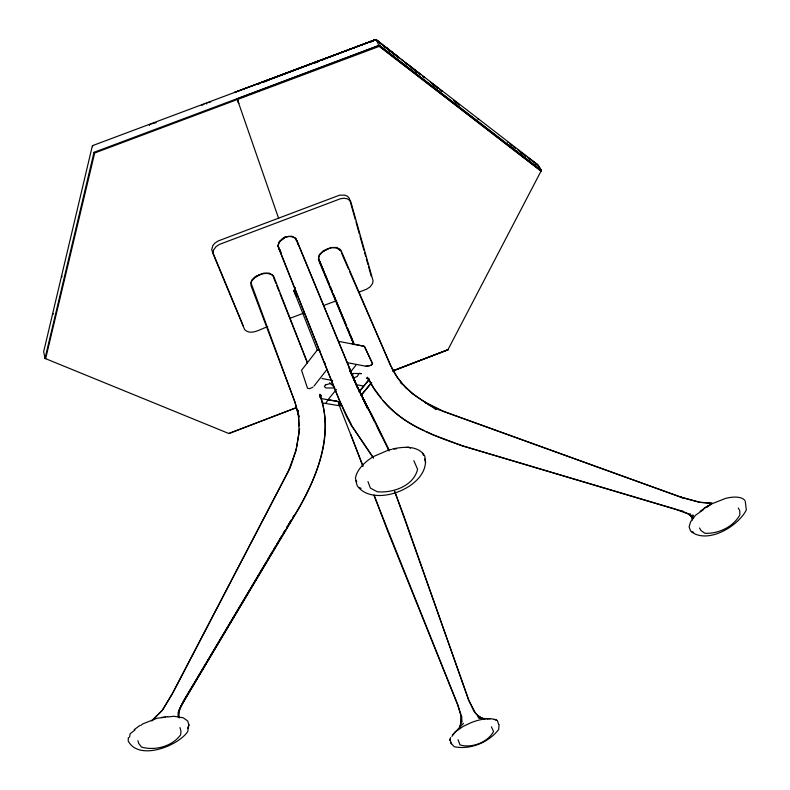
<?xml version="1.0" encoding="UTF-8"?>
<svg xmlns="http://www.w3.org/2000/svg" width="790" height="790" viewBox="0 0 790 790"><rect width="100%" height="100%" fill="white"/><g stroke="black" fill="none" stroke-linecap="round" stroke-linejoin="round"><path stroke-width="1.19" d="M178.392 716.096L178.392 712.145L180.002 707.83L178.343 716.254L178.392 712.145L183.586 700.819L266.181 562.075M296.556 407.68L228.843 433.513L45.02 358.433L43.677 351.668L92.381 145.696L375.764 39.549L537.644 164.606L541.377 170.452L541.032 171.094L379.368 46.324L376.07 39.569L234.492 92.42L375.349 39.698L322.053 59.951M128.385 737.495L128.197 740.971C138.704 761.254 177.839 746.195 187.694 731.629L188.919 724.627M692.287 519.998L692.929 514.892L692.484 518.813L689.838 513.727L692.682 518.191L688.604 514.014L681.385 510.834M92.558 146.713L92.677 145.864M296.813 446.518L299.025 432.841L298.689 415.945L295.085 402.584L250.884 282.632C254.419 275.325 265.243 270.772 272.53 275.137L273.162 276.5M299.598 428.802L295.894 451.179L288.291 471.225L172.704 692.87L162.858 709.637L151.71 720.727M129.54 737.218L130.153 733.742L134.991 729.97M541.348 170.393L379.338 45.356L94 152.322L45.02 358.433L45.652 358.611L94.681 152.983L379.368 46.324L541.061 171.035L541.348 170.393L538.03 165.051M449.806 740.398L450.596 737.564M295.065 287.906L294.255 290.72L296.556 296.645M459.395 728.212L460.847 723.512L461.637 716.323L461.755 722.208L461.123 715.019L457.282 703.811L387.426 530.465L374.223 495.271M290.858 466.12L296.635 447.663M459.484 727.659L461.123 722.623L461.054 716.254L457.854 704.947L373.858 495.192M373.423 458.111L351.58 425.672L346.563 416.616L337.705 396.264L277.882 245.868L279.433 241.266L284.538 237.03L291.619 236.19L295.727 238.264L358.048 388.799L349.842 370.658L367.587 408.489M52.891 314.588L53.276 313.492M317.452 350.345L293.939 290.987L295.095 287.777M320.226 397.735L321.204 395.286L320.088 397.261M187.556 728.311L188.929 725.023L187.694 720.964L183.349 717.853L173.79 716.273L167.806 716.974M326.596 369.967L314.035 386.073M180.515 706.823L299.074 508.089C318.212 474.089 333.548 433.127 319.94 394.299L320.128 396.59M172.941 692.87L290.493 467.275M325.668 384.394L324.364 386.596L325.924 387.969L334.496 387.969M180.624 706.774L275.789 546.107M277.043 543.994L282.05 535.541M283.304 533.428L285.18 530.248M291.441 519.682L286.434 528.135L287.609 526.061M267.435 559.952L272.481 551.479M273.745 549.366L275.631 546.186M276.895 544.063L278.159 541.95M279.413 539.827L281.309 536.647M283.195 533.477L284.459 531.354M288.873 523.938L290.769 520.768M292.656 517.588L293.92 515.465M358.561 374.292L357.228 376.524L353.397 377.956M172.368 693.956L161.95 710.714L151.917 720.885M448.068 349.466L541.377 170.452L379.309 45.316L237.158 98.869L278.663 218.484M393.035 370.717L448.216 349.654L392.857 371.004M451.88 736.418L455.465 731.767L463.463 726.217L471.344 722.554A25.902 9.855 -21.9 0 1 490.402 718.663M325.826 403.413L328.057 399.73L336.589 401.241M350.622 371.843L355.905 365.227M359.104 391.929L368.654 380.158M328.196 399.473L336.412 389.45M361.8 394.358L371.063 383.15M359.233 391.504L368.604 380.188M361.01 395.563L371.725 382.646M452.384 734.996L463.552 723.304M264.699 81.933L265.41 81.232M351.846 375.25L354.038 373.186M140.788 725.427L142.723 723.917L157.032 718.238L165.406 717.261M134.152 729.683L139.86 725.477M703.614 509.55L695.575 515.199L690.549 521.825L689.117 526.92L690.579 531.048L693.65 532.381M706.625 507.427L711.652 503.892L725.546 498.401A31.245 13.341 -27 0 1 744.95 500.554M700.108 511.278L708.788 505.422M284.479 237.82L279.364 242.076L278.179 245.236L278.781 248.287L325.776 366.629L339.67 400.925L351.56 425.494L373.305 457.677M281.852 239.469L284.489 237.79M254.341 277.843L260.048 274.614M704.147 508.098L711.652 503.892M371.517 41.653L373.324 40.655M339.7 249.097L340.599 250.963C334.644 243.606 322.034 249.867 318.538 256.987L318.804 259.229L324.413 272.767M201.894 105.287L203.919 104.211M322.547 251.743L327.899 248.929M258.271 84.194L261.154 82.683M370.095 42.413L374.154 40.31M312.939 387.11L309.828 388.65L307.537 388.305L301.543 370.253L317.481 349.782L319.861 350.168L317.965 349.605M315.012 63.042L318.251 61.531M392.916 370.925L448.216 349.664M296.457 407.571L228.843 433.513M267.672 326.803C260.769 328.62 251.269 336.026 244.653 329.627L213.073 253.797L213.448 250.144L216.075 246.608L219.452 244.387L340.49 198.725L344.144 198.221L347.659 198.922L350.661 201.272L373.058 280.776L372.594 283.462L370.145 286.859L366.491 289.268L358.453 292.32M289.505 318.518L303.291 313.275M323.979 305.414L336.619 300.615M267.237 80.768L263.297 81.854L320.217 60.376M263.297 81.854L375.764 39.549M266.556 80.807L316.721 61.887L317.817 62.114M325.835 384.868L331.059 383.288M320.859 60.514L322.863 59.981M338.071 405.576L339.256 403.69L338.406 401.498M285.368 237.237L288.834 236.358L292.695 236.891L295.707 238.452L297.257 241.464L356.043 384.128L369.098 410.484L357.317 387.041L349.2 368.13L356.043 384.128L374.509 421.416M150.574 124.07L156.193 122.687M207.444 102.759L210.683 101.979M339.236 341.478L364.279 346.316L352.073 343.709M392.581 448.947C403.176 446.765 417.831 445.155 424.576 455.652C433.384 485.416 373.848 509.886 357.199 485.653L355.717 480.518M391.702 449.411L389.322 449.737L373.453 456.551A37.15 19.859 -22.3 0 0 355.441 478.641L356.754 481.969M394.072 449.095L396.452 448.779M405.961 447.496L408.331 447.18L410.543 448.108M161.436 717.458L167.658 716.619M535.808 164.745L537.24 164.557L528.569 158.059M365.681 366.343L370.787 365.395L372.534 363.627L364.575 346.84M365.681 366.333L370.945 365.365L372.544 363.696L364.496 346.524M487.608 718.87L491.844 718.831L496.693 720.174M355.046 373.492L361.346 373.64L359.213 373.285M478.562 718.12L487.558 718.702M712.185 503.22L699.357 502.272L680.585 497.038L682.402 497.69L444.286 411.63L424.447 402.011L426.412 403.275M711.958 503.339L700.128 502.322L681.553 497.424L682.185 497.621L438.835 409.783C419.786 400.273 400.994 387.337 391.563 367.567M320.602 398.486L336.57 401.221M322.35 402.89L338.248 405.576L339.285 403.749L338.485 401.626M356.102 384.71L363.183 385.935M321.945 378.519L332.689 380.523M348.084 362.817L365.237 366.096M683.459 511.505L462.515 445.866C433.799 435.833 403.305 424.872 383.19 400.767M477.535 716.727L484.477 719.177M369.325 379.141L366.639 378.183L368.831 379.131L373.848 388.166L381.037 397.864M358.956 487.509L361.129 488.319M536.035 164.044L537.24 164.557L527.335 157.21M478.602 717.172L481.821 718.525M507.733 142.249L508.326 142.516M336.718 401.043L339.799 402.466L337.962 401.557L340.569 405.784L338.821 401.389M424.121 430.53C399.631 420.162 379.279 400.915 367.261 377.205L368.831 379.131M426.304 431.577L432.871 434.737L462.436 445.856L674.927 509.155L687.636 513.628L691.082 516.206L692.465 518.546M484.665 719.325L478.957 716.579L474.119 711.612L468.845 700.217L394.951 491.894M410.988 67.101L412.459 67.881M536.173 164.3L536.894 164.695M428.387 404.529L430.353 405.784M434.303 408.302L436.268 409.566L412.587 393.943L400.313 382.153L401.873 383.861M476.271 714.308L481.94 718.308M513.47 146.92L515.455 148.392M510.261 144.333L512.197 145.785M517.973 150.11L525.686 155.887M691.615 531.976C708.354 544.113 738.265 526.13 746.323 509.945L745.276 501.443M509.589 143.612L512.433 145.824M520.985 152.48L525.725 156.173M393.173 53.335L376.129 39.747L381.827 44.329M399.394 57.937L383.881 45.81L399.345 57.976L384.819 46.61M403.275 60.968L401.281 59.428M405.211 62.479L420.724 74.606L407.087 63.98M422.66 76.117L424.595 77.637M431.389 82.94L438.174 88.243M440.109 89.764L442.045 91.275M454.655 101.13L459.494 104.922M399.355 57.917L376.129 39.747L381.925 44.319M422.571 76.087L424.507 77.608M430.313 82.15L438.055 88.203M439.99 89.724L441.926 91.235M453.529 100.32L459.336 104.863M409.013 65.58L420.626 74.695M434.164 85.33L438.035 88.371M439.971 89.892L441.906 91.413M412.805 68.74L417.634 72.552M478.72 119.567L477.713 118.905M404.529 62.39L406.425 63.901M384.671 46.63L396.067 55.804M334.664 387.268L329.479 382.864M346.366 361.731L347.205 362.482M94 152.322L94.681 152.983M450.517 742.926L454.388 746.757C470.366 750.026 488.862 742.353 498.688 729.476L499.053 724.657M206.072 103.302L206.723 103.974M294.779 293.218L296.191 294.808M401.982 383.111L397.37 377.541L390.754 365.651L349.457 271.197M403.522 384.967L406.603 388.68M295.737 239.607L297.257 241.464L297.949 244.238M280.035 249.936L278.781 248.287L281.122 252.366M475.649 713.4L469.023 700.957M738.275 508.019L739.756 510.666L739.865 514.922C733.189 526.989 718.416 533.912 704.917 533.289L700.918 530.465L699.525 527.967M413.851 460.688L417.584 469.3C413.555 486.067 392.887 493.217 377.334 491.775L370.382 488.101L367.972 481.614M377.215 426.886L381.55 435.636M387.505 447.663L388.581 449.856M364.526 401.132L389.095 450.952M491.41 726.82L493.562 731.5C487.667 742.521 471.739 748.407 459.997 744.931L458.062 739.736M388.897 449.579L371.833 414.681L362.511 397.834L367.617 408.539M348.647 419.441L351.56 425.494M293.939 290.987L295.727 294.966M277.882 245.868L280.282 251.269M341.586 253.205L348.469 268.946M390.981 366.57L340.954 250.233L336.896 247.477L331.237 247.537L323.268 250.874L319.328 254.607L318.4 259.762L353.397 343.383M449.727 739.213L451.633 743.726M325.352 275.029L326.774 278.426M329.124 284.084L327.712 280.687L329.163 284.114M332.422 292.004L330.072 286.345L331.988 290.908M348.923 331.612L347.511 328.215L348.943 331.622M326.803 278.465L318.804 259.229L353.93 344.697M243.379 326.191L211.681 249.729L212.737 245.799L214.841 243.162L218.257 240.92L339.582 195.169L344.539 195.12L347.442 196.206L349.338 198.339L355.322 219.62M338.584 403.68L362.827 465.606M273.616 277.636L275.868 283.314M276.767 285.585L279.018 291.253M279.927 293.525L307.419 362.758M324.423 361.968L325.273 364.151M307.458 362.966L273.478 275.799L269.173 273.123L263.396 273.221L255.417 276.559L251.585 280.262L250.914 285.328L295.016 402.238L298.877 416.863L298.018 410.267L299.094 425.978M350.77 434.421L362.975 466.525M394.526 491.232L404.105 516.611L468.51 699.861M498.618 724.312L497.493 720.875A25.902 9.855 -21.9 0 0 494.194 719.196M149.241 124.692L149.498 125.452M422.719 453.213L423.45 455.514M424.556 458.97L425.652 462.417M319.762 395.119C334.456 434.095 317.521 475.778 297.919 509.589L184.544 699.397L179.123 710.25L178.52 712.59L179.172 717.982M355.994 221.99L359.322 233.81M359.983 236.18L363.973 250.371M364.644 252.741L365.642 256.286M366.303 258.646L367.962 264.561M368.634 266.931L371.29 276.391M137.954 740.664L138.685 743.41L141.45 747.063C154.968 750.994 172.111 746.451 180.633 734.848L180.969 731.283L180.021 727.57M379.309 45.316L379.368 46.324M61.906 276.105L61.936 276.856M346.563 325.954L333.37 294.265L346.583 325.964M353.634 342.929L349.871 333.874L353.644 342.939M238.718 103.352L237.523 99.886L238.718 103.372"/></g></svg>
